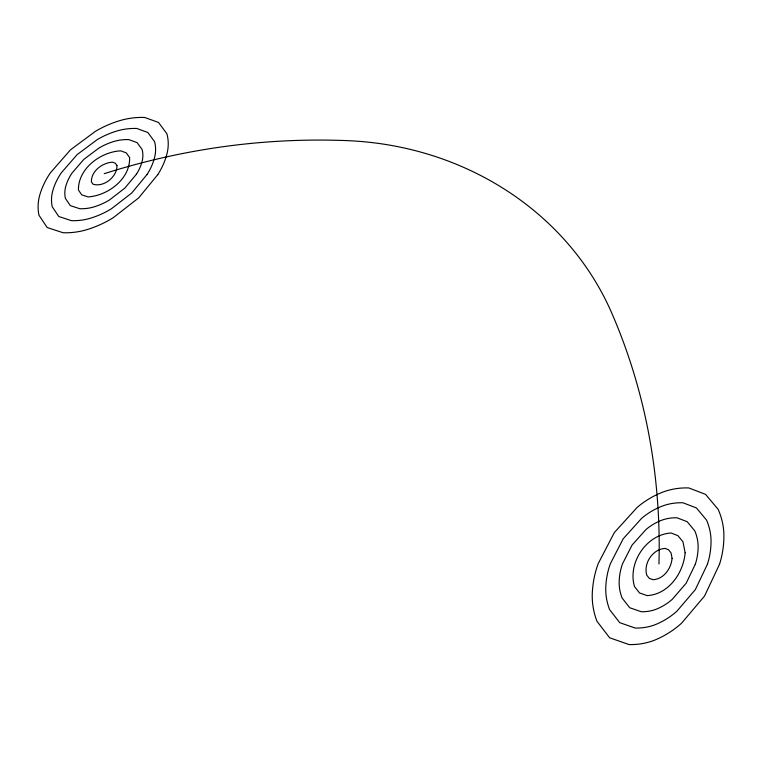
<?xml version="1.0" encoding="UTF-8"?>
<svg xmlns="http://www.w3.org/2000/svg" width="762" height="762" viewBox="0 0 762 762"><rect width="100%" height="100%" fill="white"/><g stroke="black" fill="none" stroke-linecap="round" stroke-linejoin="round"><path stroke-width="1.14" d="M104.232 173.669A817.683 749.589 -77.6 0 1 347.205 140.637A302.962 278.654 -4.1 0 1 611.781 313.115A737.578 632.974 -36.6 0 1 658.959 563.985M129.597 157.515C130.483 178.822 107.928 195.691 88.021 196.91L81.753 194.881L78.448 190.081C77.953 168.631 100.584 151.838 120.71 150.838L126.263 152.876L129.597 157.515M116.967 165.554C117.31 176.736 103.823 187.576 93.05 184.223L91.392 181.842C91.097 171.107 102.451 162.697 112.519 162.192L115.3 163.22L116.967 165.554M685.143 552.755C683.524 572.833 668.674 594.408 647.195 595.608L639.566 592.979L634.508 586.559C627.421 563.118 646.319 534.362 671.103 533.009L677.913 535.648L682.971 541.82L685.143 552.755M672.084 558.356C671.236 568.357 663.826 579.101 653.12 579.701L649.319 578.396L646.795 575.215C643.195 563.489 652.672 549.088 665.074 548.402L668.493 549.735L671.017 552.85L672.084 558.356M719.49 564.347L704.545 596.055L681.609 623.145A107.394 98.308 37.7 0 1 656.911 639.185A69.942 63.818 42 0 1 628.983 644.547L609.61 637.765L596.941 621.23A71.237 64.237 44.9 0 1 592.322 592.579A112.538 100.051 45.4 0 1 598.199 563.623L614.334 532.581L637.27 507.292A111.519 98.584 43.6 0 1 660.902 492.871A74.152 65.818 40.7 0 1 688.772 487.937L705.536 494.348L718.156 509.34A68.485 61.427 37.4 0 1 723.9 536.124A106.547 96.803 36 0 1 719.49 564.347M707.403 564.271L695.354 589.588L676.999 611.105A86.201 78.638 38.4 0 1 657.33 623.802A55.921 50.883 41.7 0 1 635.127 628.031L619.716 622.659L609.581 609.562A56.74 51.159 44.1 0 1 605.79 586.797A89.478 79.753 44.5 0 1 610.372 563.689L623.183 538.81L641.528 518.436A88.83 78.819 43.1 0 1 660.521 506.778A59.312 52.788 40.7 0 1 682.952 502.777L696.439 507.959L706.536 520.075A54.988 49.359 38.1 0 1 711.041 541.639A85.649 77.686 37 0 1 707.403 564.271M695.306 564.204L686.2 583.149L672.427 599.17A64.865 58.979 39.1 0 1 657.749 608.59A41.92 38.043 41.5 0 1 641.204 611.715L629.698 607.733L622.106 598.008A42.377 38.195 43.3 0 1 619.182 581.054A66.704 59.607 43.7 0 1 622.535 563.766L632.069 545.068L645.833 529.685A66.351 59.084 42.6 0 1 660.14 520.846A44.472 39.691 40.8 0 1 677.066 517.808L687.229 521.732L694.801 530.895A41.396 37.176 38.8 0 1 698.125 547.183A64.551 58.445 38 0 1 695.306 564.204M157.801 174.622L138.665 197.891L113.386 217.599A93.393 74.524 -13 0 1 88.64 229.114A60.236 48.625 -13.5 0 1 63.027 232.724L47.168 227.524L38.967 215.217A60.493 49.473 -13.1 0 1 40.053 194.043A94.45 77.934 -11.8 0 1 50.492 172.707L70.428 149.885L95.412 131.331A93.593 77.029 -10.7 0 1 119.082 120.853A62.855 51.159 -10.4 0 1 144.78 117.481L158.496 122.453L166.897 133.769A58.864 47.254 -10.9 0 1 166.983 153.743A92.545 73.695 -12.1 0 1 157.801 174.622M147.095 174.431L131.731 193.015L111.528 208.683A74.714 59.798 -12.8 0 1 91.821 217.799A48.092 38.852 -13.2 0 1 71.447 220.656L58.817 216.532L52.235 206.769A48.254 39.386 -12.8 0 1 53.007 189.929A75.381 61.97 -11.8 0 1 61.255 172.898L77.143 154.6L97.155 139.675A74.838 61.398 -10.9 0 1 116.167 131.216A50.359 40.948 -10.7 0 1 136.846 128.483L147.857 132.493L154.562 141.618A47.215 37.976 -11.1 0 1 154.543 157.686A74.171 59.265 -12 0 1 147.095 174.431M136.388 174.241L124.816 188.147L109.68 199.825A56.036 44.977 -12.6 0 1 94.974 206.607A35.995 29.099 -12.9 0 1 79.781 208.721L70.342 205.645L65.399 198.396A36.09 29.404 -12.6 0 1 65.894 185.842A56.407 46.206 -11.8 0 1 72.009 173.088L83.877 159.344L98.898 148.085A56.102 45.882 -11.2 0 1 113.224 141.675A37.824 30.728 -11 0 1 128.816 139.598L137.112 142.637L142.132 149.533A35.5 28.604 -11.3 0 1 142.046 161.658A55.731 44.682 -12 0 1 136.388 174.241"/></g></svg>
